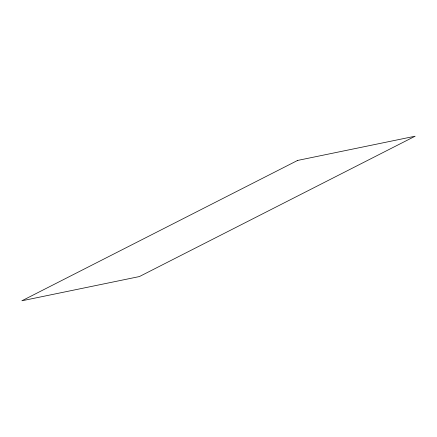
<?xml version="1.0" encoding="UTF-8"?>
<svg xmlns="http://www.w3.org/2000/svg" width="437" height="437" viewBox="0 0 437 437"><rect width="100%" height="100%" fill="white"/><g stroke="black" fill="none" stroke-linecap="round" stroke-linejoin="round"><path stroke-width="0.66" d="M297.597 160.439L21.85 300.798L139.403 276.561L415.15 136.202L297.597 160.439"/></g></svg>
